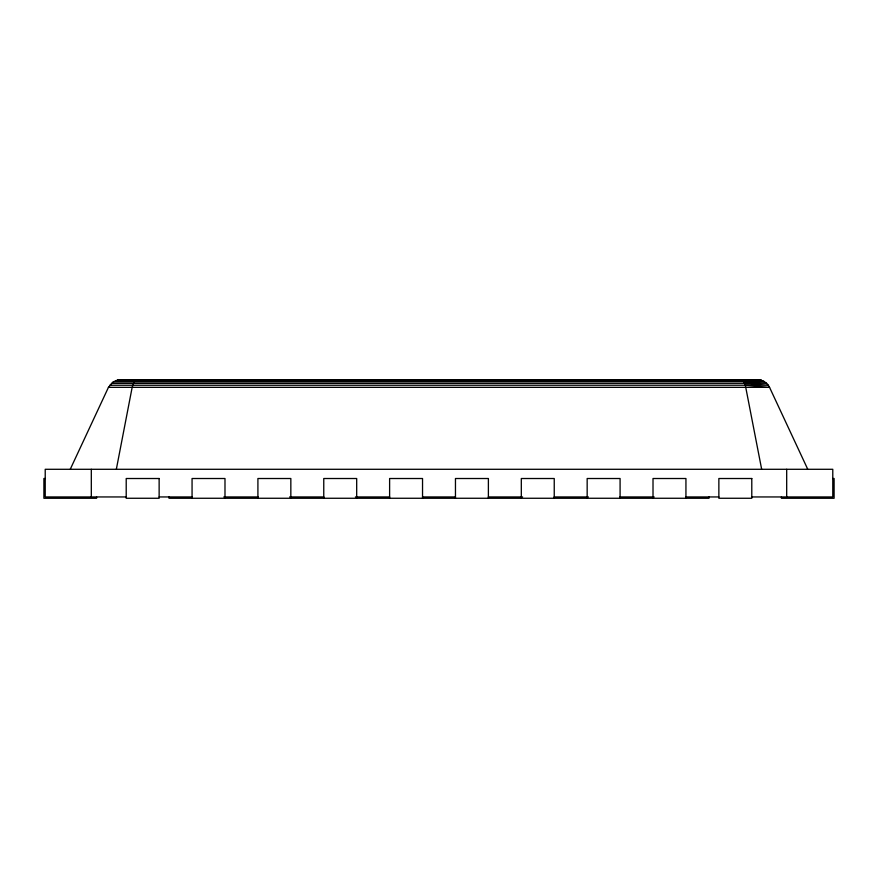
<?xml version="1.0" encoding="UTF-8"?>
<svg xmlns="http://www.w3.org/2000/svg" width="878" height="878" viewBox="0 0 878 878"><rect width="100%" height="100%" fill="white"/><g stroke="black" fill="none" stroke-linecap="round" stroke-linejoin="round"><path stroke-width="1.32" d="M116.335 469.291L132.161 387.341L134.18 381.798L137.111 379.735M70.24 469.291L108.455 387.341L113.317 381.798L117.992 379.954L757.604 379.735C762.62 379.812 767.416 382.775 769.545 387.341L807.76 469.291M120.901 380.58L115.589 380.646L761.116 380.207L117.992 379.954L120.659 379.976M113.317 381.798L764.178 381.491L742.887 380.646L740.889 379.735L742.349 380.207M741.888 379.954L757.604 379.735M117.992 379.954L120.67 379.944M111.308 383.368L766.604 383.28L743.82 381.798L742.887 380.646M109.673 385.255L768.294 385.212L744.654 383.368L743.82 381.798M472.188 380.207L761.116 380.207M108.455 387.341L769.545 387.341L745.334 385.255L744.654 383.368M45.217 478.51L43.9 478.51L43.9 498.265L96.58 498.265L96.58 496.948M832.783 478.51L834.1 478.51L834.1 498.265L781.42 498.265L781.42 496.948M126.212 496.948L45.217 496.948L45.217 469.291L832.783 469.291L832.783 496.948L751.787 496.948M159.137 496.948L192.315 496.948M223.835 496.948L258.099 496.948M289.619 496.948L323.883 496.948M355.403 496.948L389.667 496.948M422.537 496.948L455.462 496.948M488.333 496.948L522.597 496.948M554.117 496.948L588.381 496.948M619.901 496.948L654.165 496.948M685.685 496.948L718.862 496.948M745.334 385.255L761.665 469.291M786.688 469.291L786.688 496.948M708.985 496.948L708.985 498.265L169.015 498.265L169.015 496.948M685.938 498.265L685.938 478.51L653.012 478.51L653.012 498.265M620.087 498.265L620.087 478.51L587.162 478.51L587.162 498.265M554.237 498.265L554.237 478.51L521.312 478.51L521.312 498.265M488.387 498.265L488.387 478.51L455.462 478.51L455.462 498.265M422.537 498.265L422.537 478.51L389.612 478.51L389.612 498.265M356.688 498.265L356.688 478.51L323.762 478.51L323.762 498.265M290.837 498.265L290.837 478.51L257.912 478.51L257.912 498.265M224.987 498.265L224.987 478.51L192.062 478.51L192.062 498.265M91.312 469.291L91.312 496.948M159.137 478.51L126.212 478.51L126.212 498.265L159.137 498.265L159.137 478.51M751.787 478.51L718.862 478.51L718.862 498.265L751.787 498.265L751.787 478.51"/></g></svg>
